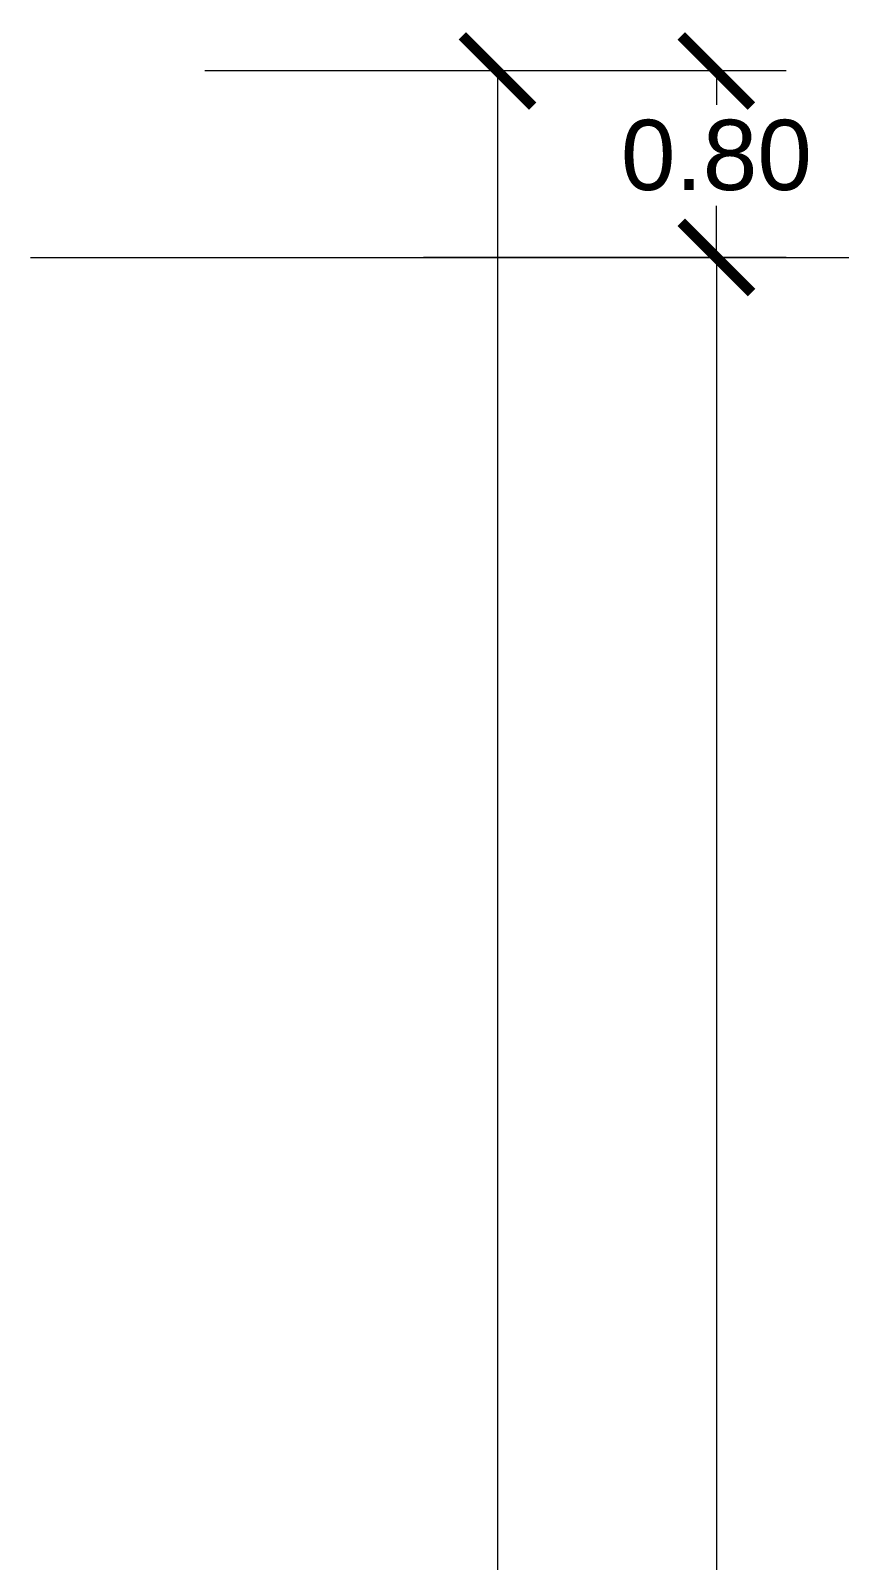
# Model space of a CAD drawing. Header units: inches. Extents: x 13 to 261, y -112 to -47.
# Drawn here: x 12.65 to 16.1, y -58.41 to -51.88 of the extents above; entities that cross this region are included whole.
import ezdxf

# ---------------------------------------------------------------- set-up
doc = ezdxf.new("R2010")
doc.units = ezdxf.units.IN
doc.header["$MEASUREMENT"] = 0
doc.linetypes.add('ACAD_ISO04W100', pattern=[30, 24, -3, 0, -3])
doc.layers.add('COTAS', color=192, linetype='Continuous', lineweight=13)
doc.layers.add('EJES', color=1, linetype='ACAD_ISO04W100', lineweight=13)
doc.styles.add('COTAS', font='ARIALUNI.TTF', dxfattribs={"height": 0.3})

# ---------------------------------------------------------------- blocks, each defined once
blk = doc.blocks.new('_ArchTick')
at = {"color": 0, "linetype": 'ByBlock', "const_width": 0.15}
blk.add_lwpolyline([(-0.5, -0.5), (0.5, 0.5)], dxfattribs=at)

msp = doc.modelspace()

# ---------------------------------------------------------------- linework, layer by layer
at = {"layer": 'COTAS', "color": 1}
for p, q in [((14.9532, -52.0518), (13.3937, -52.0518)), ((15.8757, -52.0518), (14.3282, -52.0518)), ((14.6437, -52.0518), (14.6437, -76.1235)), ((15.5782, -52.0518), (15.5782, -52.1966)), ((15.5782, -52.848), (15.5782, -52.6282)), ((15.8757, -52.848), (14.3282, -52.848)), ((15.5782, -52.848), (15.5782, -58.8716))]:
    msp.add_line(p, q, dxfattribs=at)
at = {"layer": 'EJES', "color": 1, "ltscale": 0.3}
msp.add_line((12.6505, -52.848), (116.0507, -52.848), dxfattribs=at)

# ---------------------------------------------------------------- block references
at = {"layer": 'COTAS', "color": 1, "xscale": 0.3, "yscale": 0.3, "zscale": 0.3}
for p, rotation in [((14.6437, -52.0518), 90), ((15.5782, -52.0518), 90), ((15.5782, -52.848), 270), ((15.5782, -52.848), 90)]:
    msp.add_blockref('_ArchTick', p, dxfattribs=dict(at, rotation=rotation))

# ---------------------------------------------------------------- texts
at = {"layer": 'COTAS', "color": 1, "insert": (15.5782, -52.4124), "char_height": 0.3, "attachment_point": 5, "style": 'COTAS'}
msp.add_mtext('0.80', dxfattribs=at)

doc.saveas('drawing.dxf')
